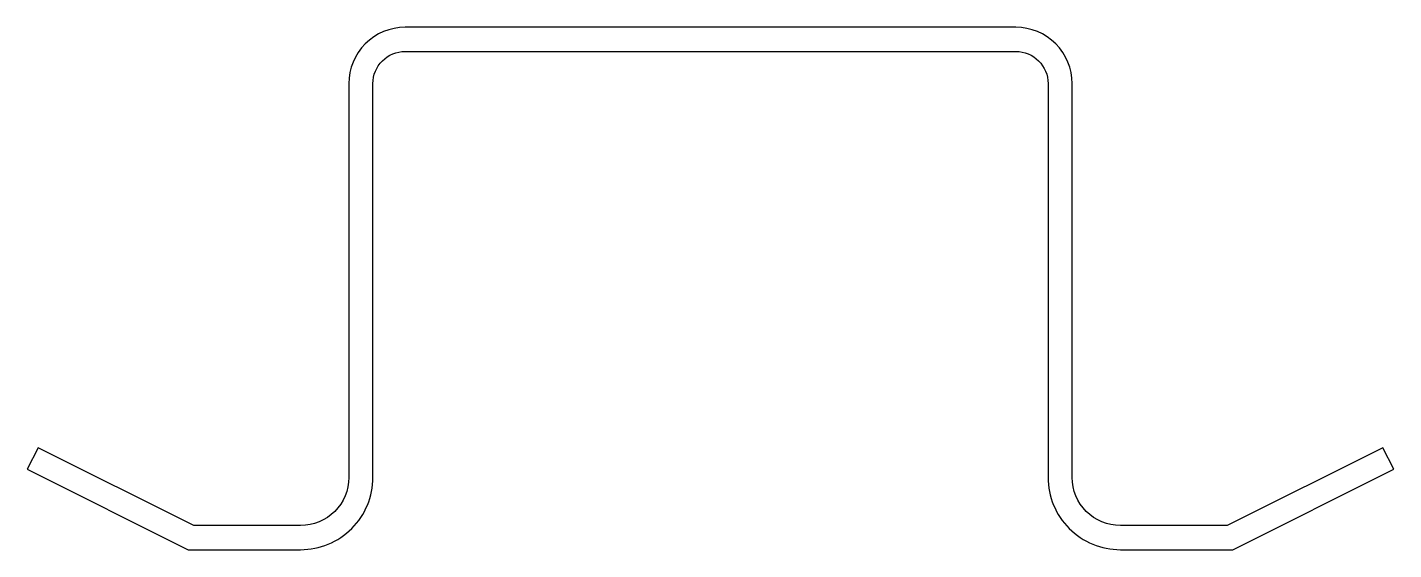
# Model space of a CAD drawing. Extents: x 192.5 to 277.5, y 238.4 to 270.9.
import ezdxf

# ---------------------------------------------------------------- set-up
doc = ezdxf.new("R2010")
doc.units = 0
doc.layers.get('0').update_dxf_attribs({"linetype": 'CONTINUOUS'})

msp = doc.modelspace()

# ---------------------------------------------------------------- linework, layer by layer
at = {"color": 7, "linetype": 'CONTINUOUS'}
msp.add_lwpolyline([(254.046, 269.418, -0.414214), (256.046, 267.418), (256.046, 242.918, 0.414214), (260.546, 238.418), (267.546, 238.418), (277.546, 243.418), (276.875, 244.76), (267.192, 239.918), (260.546, 239.918, -0.414214), (257.546, 242.918), (257.546, 267.418, 0.414214), (254.046, 270.918), (216.046, 270.918, 0.414214), (212.546, 267.418), (212.546, 242.918, -0.414214), (209.546, 239.918), (202.9, 239.918), (193.217, 244.76), (192.546, 243.418), (202.546, 238.418), (209.546, 238.418, 0.414214), (214.046, 242.918), (214.046, 267.418, -0.414214), (216.046, 269.418)], format="xyb", close=True, dxfattribs=at)

doc.saveas('drawing.dxf')
